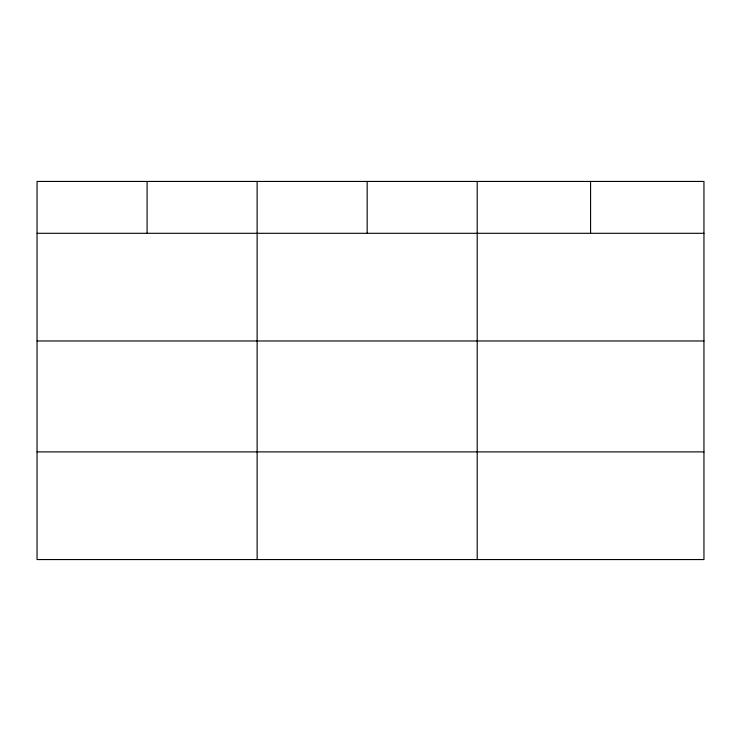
<?xml version="1.0" encoding="UTF-8"?>
<svg xmlns="http://www.w3.org/2000/svg" width="741" height="741" viewBox="0 0 741 741"><rect width="100%" height="100%" fill="white"/><g stroke="black" fill="none" stroke-linecap="round" stroke-linejoin="round"><path stroke-width="1.11" d="M703.95 340.971L703.95 181.443L37.05 181.443L37.05 559.557L703.95 559.557L703.95 340.971L37.05 340.971M37.05 233.304L703.95 233.304M37.05 451.89L703.95 451.89M590.577 181.443L590.577 233.304M477.204 181.443L477.204 559.557M367.166 181.443L367.166 233.304M257.127 181.443L257.127 559.557M147.089 181.443L147.089 233.304"/></g></svg>
